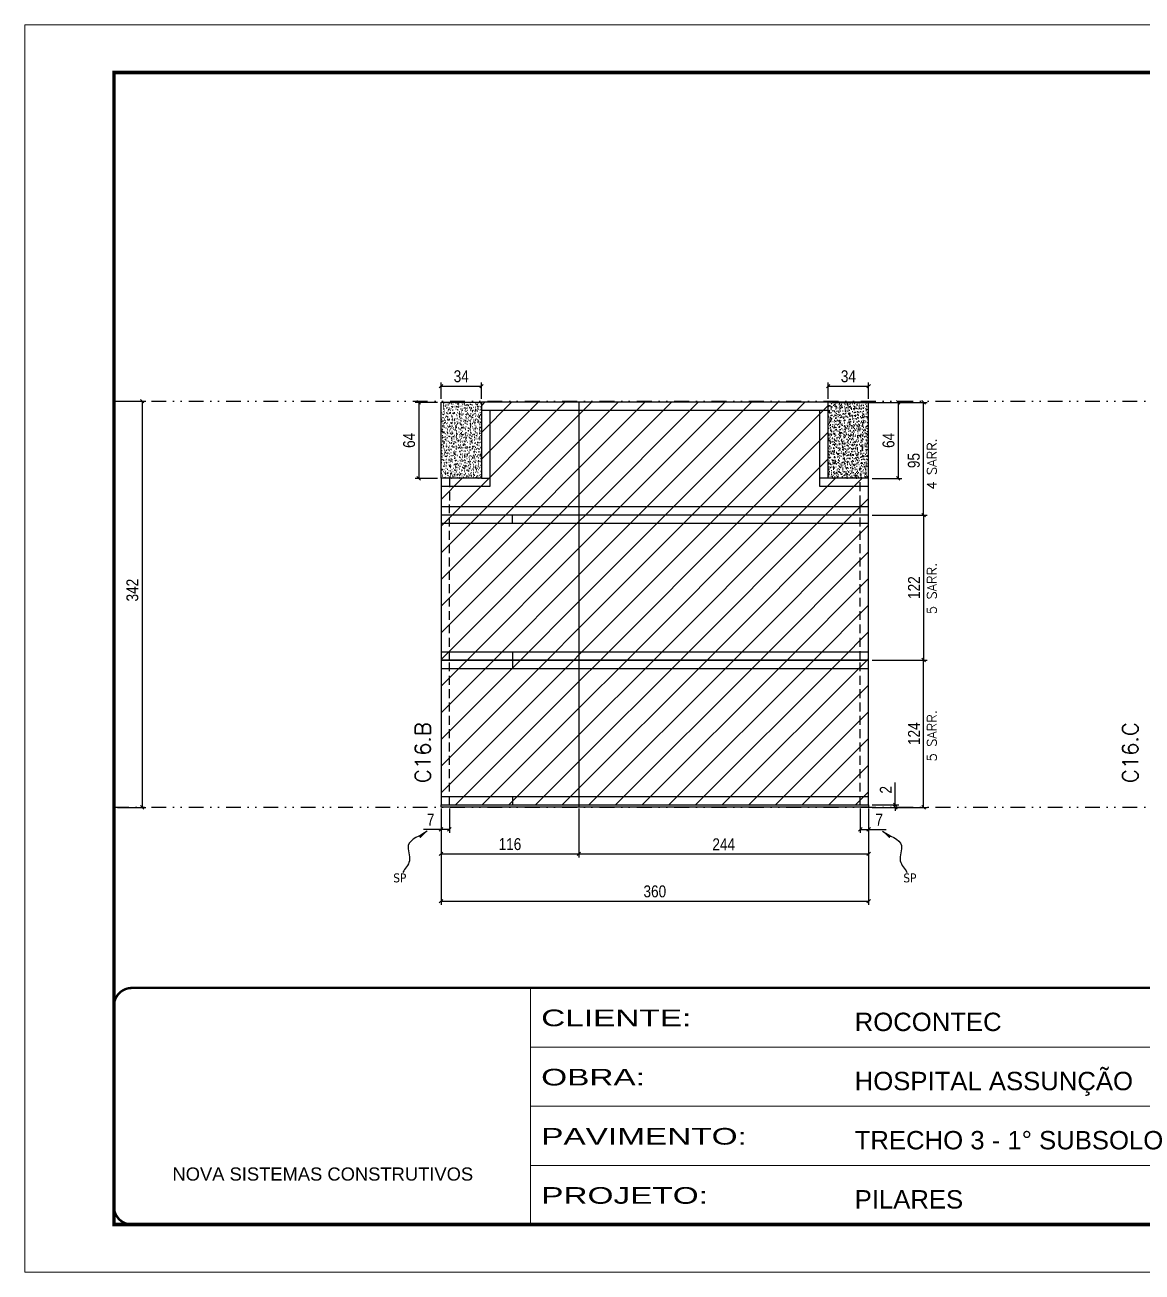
# Model space of a CAD drawing. Extents: x 2102 to 8383, y -13264 to 2718.
# Drawn here: x 5272 to 6213, y -9818 to -8768 of the extents above; entities that cross this region are included whole.
import ezdxf

# ---------------------------------------------------------------- set-up
doc = ezdxf.new("R2010")
doc.units = 0
for name, pattern in [('CONTINUO', [0]), ('DASHED', [0.75, 0.5, -0.25]), ('DIVIDE2', [0.625, 0.25, -0.125, 0, -0.125, 0, -0.125]), ('HIDDEN', [0.375, 0.25, -0.125])]:
    doc.linetypes.add(name, pattern=pattern)
for name, color, linetype in [('COTA', 241, 'Continuous'), ('cotas', 4, 'Continuous'), ('Nível', 160, 'Continuous'), ('Painéis', 200, 'Continuous'), ('SARR_2.2x7', 40, 'Continuous'), ('Sarrafo de Pressão', 42, 'HIDDEN'), ('texto', 7, 'Continuous')]:
    doc.layers.add(name, color=color, linetype=linetype)
for name, color, linetype, lineweight in [('Folhas', 255, 'Continuous', 9), ('Hachura', 251, 'Continuous', 9), ('SARRAFO DE PRESSAO', 251, 'DASHED', 9), ('Texto Seção', 7, 'Continuous', 15)]:
    doc.layers.add(name, color=color, linetype=linetype, lineweight=lineweight)
doc.styles.add('ARIAL', font='arial.ttf')
doc.styles.add('COTA TECNICA', font='techl___.ttf', dxfattribs={"height": 10})
doc.styles.add('COTA TECNICA-50', font='techl___.ttf', dxfattribs={"height": 10})
doc.styles.add('REGUA-120', font='ROMANS.shx', dxfattribs={"height": 15})
doc.styles.add('ROMANS', font='romans.shx')
doc.styles.get("Standard").update_dxf_attribs({"font": 'arial.ttf'})
doc.styles.add('Tecnologia', font='')
doc.styles.get('Tecnologia').set_extended_font_data('Forgotten Futurist')
doc.dimstyles.new('COTA PAINEL-50', dxfattribs={"dimtxt": 10, "dimasz": 3, "dimexe": 3, "dimexo": 3, "dimgap": 3, "dimtad": 1, "dimdec": 1, "dimzin": 12, "dimdsep": 46, "dimtxsty": 'COTA TECNICA-50', "dimblk1": 'OBLIQUE', "dimblk2": 'OBLIQUE', "dimsah": 1, "dimcen": 0.9, "dimclrd": 4, "dimclre": 4, "dimclrt": 240, "dimadec": 1, "dimazin": 3, "dimtfac": 1, "dimtdec": 1, "dimtmove": 0, "dimatfit": 3, "dimfxl": 1, "dimtolj": 1, "dimtzin": 12, "dimarcsym": 0})
doc.dimstyles.new('PAINEL', dxfattribs={"dimtxt": 10, "dimasz": 3, "dimexe": 3, "dimexo": 3, "dimgap": 3, "dimtad": 1, "dimdec": 1, "dimzin": 12, "dimdsep": 46, "dimtxsty": 'COTA TECNICA', "dimblk1": 'OBLIQUE', "dimblk2": 'OBLIQUE', "dimsah": 1, "dimcen": 0.9, "dimclrd": 4, "dimclre": 4, "dimclrt": 240, "dimadec": 1, "dimazin": 3, "dimtfac": 1, "dimtdec": 1, "dimtmove": 0, "dimatfit": 3, "dimfxl": 1, "dimtolj": 1, "dimtzin": 12, "dimarcsym": 0})
doc.dimstyles.get("Standard").update_dxf_attribs({"dimtxt": 0.18, "dimasz": 0.18, "dimexe": 0.18, "dimexo": 0.0625, "dimgap": 0.09, "dimtad": 0, "dimtih": 1, "dimtoh": 1, "dimdec": 4, "dimzin": 0, "dimdsep": 46, "dimtxsty": 'Standard', "dimcen": 0.09, "dimadec": 0, "dimazin": 0, "dimtfac": 1, "dimtdec": 4, "dimtofl": 0, "dimtmove": 0, "dimatfit": 3, "dimfxl": 1, "dimtolj": 1, "dimtzin": 0, "dimarcsym": 0})
pattern_1 = [(50, (-126932.216, -42864.7786), (5.46554007, -0.47817257), [0.5715, -6.2865]), (355, (-126932.216, -42864.7786), (-1.05730264, 5.73170536), [0.4572, -5.02921753]), (100.4514447, (-126931.7604, -42864.8184), (4.40823741, 5.25353256), [0.48570026, -5.34270734]), (46.1842, (-126932.216, -42863.2546), (8.13237123, -1.26126984), [0.85725, -9.42975]), (96.6355576, (-126931.538, -42863.36), (7.122124, 7.42278374), [0.7285507, -8.01406824]), (351.184151, (-126932.216, -42863.2546), (7.122124, 7.42278374), [0.685799, -7.54379196]), (21, (-126931.454, -42863.6356), (4.54843174, -3.06795595), [0.5715, -6.2865]), (326, (-126931.454, -42863.6356), (1.85406085, 5.52563898), [0.4572, -5.0292]), (71.451445, (-126931.075, -42863.891), (6.40249258, 2.45768307), [0.48570026, -5.34269813]), (37.5, (-126932.2158, -42864.7786), (0.092658098, 2.536651166), [0, -4.96824, 0, -5.1054, 0, -5.04825]), (7.5, (-126932.2158, -42864.7786), (2.004589875, 3.005417245), [0, -2.91084, 0, -4.85394, 0, -1.92405]), (327.5, (-126933.915, -42864.7786), (4.067717855, -0.17186232), [0, -1.905, 0, -5.9436, 0, -7.8867]), (317.5, (-126934.677, -42864.7786), (4.44387544, 0.76279473), [0, -2.4765, 0, -3.94716, 0, -5.6007])]
pattern_2 = [(45, (-128503.716, -32522.603), (-11.2253202, 11.2253202), [])]

# ---------------------------------------------------------------- blocks, each defined once
blk = doc.blocks.new('9999999999')
at = {"color": 30, "linetype": 'CONTINUO'}
for p, q in [((98564.6, 34230.2), (98564.6, 34429.4)), ((98564.6, 34379.6), (99584, 34379.6)), ((98564.6, 34329.8), (99488, 34329.8)), ((98564.6, 34280), (99488, 34280))]:
    blk.add_line(p, q, dxfattribs=at)
at = {"color": 30, "linetype": 'CONTINUO', "const_width": 2}
blk.add_lwpolyline([(99584, 34230.2), (99584, 34414.4, 0.414214), (99569, 34429.4), (98229, 34429.4, 0.414214), (98214, 34414.4), (98214, 34245.2, 0.414214), (98229, 34230.2), (99584, 34230.2)], format="xyb", dxfattribs=at)
at = {"layer": 'Folhas'}
blk.add_lwpolyline([(98139, 34190.2), (99624, 34190.2), (99624, 35240.2), (98139, 35240.2)], close=True, dxfattribs=at)
at = {"layer": 'Folhas', "color": 30, "const_width": 3}
blk.add_lwpolyline([(98214, 34230.2), (99584, 34230.2), (99584, 35200.2), (98214, 35200.2)], close=True, dxfattribs=at)
at = {"color": 7, "linetype": 'Continuous', "ltscale": 5, "style": 'ARIAL'}
for s, height, p in [('ROCONTEC', 15.48, (98837.7, 34393.1)), ('HOSPITAL ASSUNÇÃO', 15.483, (98837.7, 34343.3)), ('TRECHO 3 - 1° SUBSOLO', 15.483, (98837.7, 34293.5)), ('NOVA SISTEMAS CONSTRUTIVOS', 11.059, (98263.2, 34267.2)), ('PILARES', 15.48, (98837.7, 34243.7))]:
    blk.add_text(s, height=height, dxfattribs=at).set_placement(p)
at = {"layer": 'Folhas', "color": 7, "style": 'Tecnologia', "width": 1.5}
for s, p in [('CLIENTE:', (98573.7, 34397.2)), ('OBRA:', (98573.7, 34347.3)), ('PAVIMENTO:', (98573.7, 34297.5)), ('PROJETO:', (98573.7, 34247.7))]:
    blk.add_text(s, height=14, dxfattribs=at).set_placement(p)
blk = doc.blocks.new('_Oblique')
at = {"color": 0, "linetype": 'ByBlock', "lineweight": -2}
blk.add_line((-0.5, -0.5), (0.5, 0.5), dxfattribs=at)
blk = doc.blocks.new('*D1094')
at = {"layer": 'cotas', "color": 4, "linetype": 'ByBlock', "lineweight": -2, "transparency": 16777216}
for p, q in [((5350.3, -9084.9), (5374, -9084.9)), ((5371, -9084.9), (5371, -9426.9)), ((5350.3, -9426.9), (5374, -9426.9))]:
    blk.add_line(p, q, dxfattribs=at)
at = {"layer": 'Defpoints', "color": 0, "linetype": 'ByBlock', "transparency": 16777216}
for p in [(5347.3, -9084.9), (5347.3, -9426.9), (5371, -9426.9)]:
    blk.add_point(p, dxfattribs=at)
at = {"layer": 'cotas', "color": 4, "linetype": 'ByBlock', "lineweight": -2, "transparency": 16777216, "xscale": 3, "yscale": 3, "zscale": 3}
for p, rotation in [((5371, -9084.9), 90), ((5371, -9426.9), 270)]:
    blk.add_blockref('_Oblique', p, dxfattribs=dict(at, rotation=rotation))
at = {"layer": 'cotas', "color": 240, "linetype": 'ByBlock', "transparency": 16777216, "insert": (5362.8, -9244), "char_height": 10, "attachment_point": 5, "rotation": 90, "style": 'COTA TECNICA'}
blk.add_mtext('\\A1;342', dxfattribs=at)
blk = doc.blocks.new('*D352')
at = {"layer": 'COTA', "color": 4, "lineweight": -2, "transparency": 16777216}
for p, q in [((5622.7, -9427.9), (5622.7, -9508.9)), ((5982.7, -9427.9), (5982.7, -9508.9)), ((5622.7, -9505.9), (5982.7, -9505.9))]:
    blk.add_line(p, q, dxfattribs=at)
at = {"layer": 'Defpoints', "color": 0, "transparency": 16777216}
for p in [(5622.7, -9424.9), (5982.7, -9424.9), (5982.7, -9505.9)]:
    blk.add_point(p, dxfattribs=at)
at = {"layer": 'COTA', "color": 4, "lineweight": -2, "transparency": 16777216, "xscale": 3, "yscale": 3, "zscale": 3, "rotation": 180}
blk.add_blockref('_Oblique', (5622.7, -9505.9), dxfattribs=at)
at = {"layer": 'COTA', "color": 4, "lineweight": -2, "transparency": 16777216, "xscale": 3, "yscale": 3, "zscale": 3}
blk.add_blockref('_Oblique', (5982.7, -9505.9), dxfattribs=at)
at = {"layer": 'COTA', "color": 240, "transparency": 16777216, "insert": (5802.7, -9497.7), "char_height": 10, "attachment_point": 5, "style": 'COTA TECNICA'}
blk.add_mtext('\\A1;360', dxfattribs=at)
blk = doc.blocks.new('*D353')
at = {"layer": 'COTA', "color": 4, "lineweight": -2, "transparency": 16777216}
for p, q in [((5985.7, -9085.9), (6032, -9085.9)), ((6029, -9180.9), (6029, -9085.9)), ((5985.7, -9180.9), (6032, -9180.9))]:
    blk.add_line(p, q, dxfattribs=at)
at = {"layer": 'Defpoints', "color": 0, "transparency": 16777216}
for p in [(5982.7, -9085.9), (6029, -9085.9), (5982.7, -9180.9)]:
    blk.add_point(p, dxfattribs=at)
at = {"layer": 'COTA', "color": 4, "lineweight": -2, "transparency": 16777216, "xscale": 3, "yscale": 3, "zscale": 3}
for p, rotation in [((6029, -9085.9), 90), ((6029, -9180.9), 270)]:
    blk.add_blockref('_Oblique', p, dxfattribs=dict(at, rotation=rotation))
at = {"layer": 'COTA', "color": 240, "transparency": 16777216, "insert": (6020.8, -9134.9), "char_height": 10, "attachment_point": 5, "rotation": 90, "style": 'COTA TECNICA'}
blk.add_mtext('\\A1;95', dxfattribs=at)
blk = doc.blocks.new('*D354')
at = {"layer": 'COTA', "color": 4, "lineweight": -2, "transparency": 16777216}
for p, q in [((5629.7, -9427.9), (5629.7, -9448.4)), ((5622.7, -9429.9), (5622.7, -9448.4)), ((5622.7, -9445.4), (5608, -9445.4)), ((5629.7, -9445.4), (5622.7, -9445.4))]:
    blk.add_line(p, q, dxfattribs=at)
at = {"layer": 'Defpoints', "color": 0, "transparency": 16777216}
for p in [(5622.7, -9426.9), (5629.7, -9424.9), (5622.7, -9445.4)]:
    blk.add_point(p, dxfattribs=at)
at = {"layer": 'COTA', "color": 4, "lineweight": -2, "transparency": 16777216, "xscale": 3, "yscale": 3, "zscale": 3, "rotation": 180}
blk.add_blockref('_Oblique', (5622.7, -9445.4), dxfattribs=at)
at = {"layer": 'COTA', "color": 4, "lineweight": -2, "transparency": 16777216, "xscale": 3, "yscale": 3, "zscale": 3}
blk.add_blockref('_Oblique', (5629.7, -9445.4), dxfattribs=at)
at = {"layer": 'COTA', "color": 240, "transparency": 16777216, "insert": (5613.9, -9437.3), "char_height": 10, "attachment_point": 5, "style": 'COTA TECNICA-50'}
blk.add_mtext('\\A1;7', dxfattribs=at)
blk = doc.blocks.new('*D355')
at = {"layer": 'COTA', "color": 4, "lineweight": -2, "transparency": 16777216}
for p, q in [((5975.7, -9427.9), (5975.7, -9448.4)), ((5982.7, -9429.9), (5982.7, -9448.4)), ((5975.7, -9445.4), (5982.7, -9445.4)), ((5982.7, -9445.4), (5997.5, -9445.4))]:
    blk.add_line(p, q, dxfattribs=at)
at = {"layer": 'Defpoints', "color": 0, "transparency": 16777216}
for p in [(5975.7, -9424.9), (5982.7, -9426.9), (5982.7, -9445.4)]:
    blk.add_point(p, dxfattribs=at)
at = {"layer": 'COTA', "color": 4, "lineweight": -2, "transparency": 16777216, "xscale": 3, "yscale": 3, "zscale": 3, "rotation": 180}
blk.add_blockref('_Oblique', (5975.7, -9445.4), dxfattribs=at)
at = {"layer": 'COTA', "color": 4, "lineweight": -2, "transparency": 16777216, "xscale": 3, "yscale": 3, "zscale": 3}
blk.add_blockref('_Oblique', (5982.7, -9445.4), dxfattribs=at)
at = {"layer": 'COTA', "color": 240, "transparency": 16777216, "insert": (5991.6, -9437.3), "char_height": 10, "attachment_point": 5, "style": 'COTA TECNICA-50'}
blk.add_mtext('\\A1;7', dxfattribs=at)
blk = doc.blocks.new('*D356')
at = {"layer": 'COTA', "color": 4, "lineweight": -2, "transparency": 16777216}
for p, q in [((5985.7, -9302.9), (6032, -9302.9)), ((6029, -9426.9), (6029, -9302.9)), ((5985.7, -9426.9), (6032, -9426.9))]:
    blk.add_line(p, q, dxfattribs=at)
at = {"layer": 'Defpoints', "color": 0, "transparency": 16777216}
for p in [(5982.7, -9302.9), (6029, -9302.9), (5982.7, -9426.9)]:
    blk.add_point(p, dxfattribs=at)
at = {"layer": 'COTA', "color": 4, "lineweight": -2, "transparency": 16777216, "xscale": 3, "yscale": 3, "zscale": 3}
for p, rotation in [((6029, -9302.9), 90), ((6029, -9426.9), 270)]:
    blk.add_blockref('_Oblique', p, dxfattribs=dict(at, rotation=rotation))
at = {"layer": 'COTA', "color": 240, "transparency": 16777216, "insert": (6020.9, -9364.9), "char_height": 10, "attachment_point": 5, "rotation": 90, "style": 'COTA TECNICA-50'}
blk.add_mtext('\\A1;124', dxfattribs=at)
blk = doc.blocks.new('*D357')
at = {"layer": 'COTA', "color": 4, "lineweight": -2, "transparency": 16777216}
for p, q in [((6005.2, -9424.9), (6005.2, -9406.1)), ((5985.7, -9424.9), (6008.2, -9424.9)), ((5985.7, -9426.9), (6008.2, -9426.9)), ((6005.2, -9426.9), (6005.2, -9424.9)), ((6005.2, -9426.9), (6005.2, -9429.9))]:
    blk.add_line(p, q, dxfattribs=at)
at = {"layer": 'Defpoints', "color": 0, "transparency": 16777216}
for p in [(5982.7, -9424.9), (5982.7, -9426.9), (6005.2, -9426.9)]:
    blk.add_point(p, dxfattribs=at)
at = {"layer": 'COTA', "color": 4, "lineweight": -2, "transparency": 16777216, "xscale": 3, "yscale": 3, "zscale": 3}
for p, rotation in [((6005.2, -9424.9), 270), ((6005.2, -9426.9), 90)]:
    blk.add_blockref('_Oblique', p, dxfattribs=dict(at, rotation=rotation))
at = {"layer": 'COTA', "color": 240, "transparency": 16777216, "insert": (5997.2, -9412.1), "char_height": 10, "attachment_point": 5, "rotation": 90, "style": 'COTA TECNICA-50'}
blk.add_mtext('\\A1;2', dxfattribs=at)
blk = doc.blocks.new('*D358')
at = {"layer": 'COTA', "color": 4, "linetype": 'ByBlock', "lineweight": -2, "transparency": 16777216}
for p, q in [((5985.7, -9180.9), (6032, -9180.9)), ((6029, -9180.9), (6029, -9302.9)), ((5985.7, -9302.9), (6032, -9302.9))]:
    blk.add_line(p, q, dxfattribs=at)
at = {"layer": 'Defpoints', "color": 0, "linetype": 'ByBlock', "transparency": 16777216}
for p in [(5982.7, -9180.9), (5982.7, -9302.9), (6029, -9302.9)]:
    blk.add_point(p, dxfattribs=at)
at = {"layer": 'COTA', "color": 4, "linetype": 'ByBlock', "lineweight": -2, "transparency": 16777216, "xscale": 3, "yscale": 3, "zscale": 3}
for p, rotation in [((6029, -9180.9), 90), ((6029, -9302.9), 270)]:
    blk.add_blockref('_Oblique', p, dxfattribs=dict(at, rotation=rotation))
at = {"layer": 'COTA', "color": 240, "linetype": 'ByBlock', "transparency": 16777216, "insert": (6020.9, -9241.9), "char_height": 10, "attachment_point": 5, "rotation": 90, "style": 'COTA TECNICA'}
blk.add_mtext('\\A1;122', dxfattribs=at)
blk = doc.blocks.new('*D359')
at = {"layer": 'COTA', "color": 4, "linetype": 'ByBlock', "lineweight": -2, "transparency": 16777216}
for p, q in [((5738.7, -9427.9), (5738.7, -9469)), ((5622.7, -9429.9), (5622.7, -9469)), ((5622.7, -9466), (5738.7, -9466))]:
    blk.add_line(p, q, dxfattribs=at)
at = {"layer": 'Defpoints', "color": 0, "linetype": 'ByBlock', "transparency": 16777216}
for p in [(5622.7, -9426.9), (5738.7, -9424.9), (5738.7, -9466)]:
    blk.add_point(p, dxfattribs=at)
at = {"layer": 'COTA', "color": 4, "linetype": 'ByBlock', "lineweight": -2, "transparency": 16777216, "xscale": 3, "yscale": 3, "zscale": 3, "rotation": 180}
blk.add_blockref('_Oblique', (5622.7, -9466), dxfattribs=at)
at = {"layer": 'COTA', "color": 4, "linetype": 'ByBlock', "lineweight": -2, "transparency": 16777216, "xscale": 3, "yscale": 3, "zscale": 3}
blk.add_blockref('_Oblique', (5738.7, -9466), dxfattribs=at)
at = {"layer": 'COTA', "color": 240, "linetype": 'ByBlock', "transparency": 16777216, "insert": (5680.7, -9457.9), "char_height": 10, "attachment_point": 5, "style": 'COTA TECNICA'}
blk.add_mtext('\\A1;116', dxfattribs=at)
blk = doc.blocks.new('*D360')
at = {"layer": 'COTA', "color": 4, "linetype": 'ByBlock', "lineweight": -2, "transparency": 16777216}
for p, q in [((5738.7, -9427.9), (5738.7, -9469)), ((5982.7, -9429.9), (5982.7, -9469)), ((5738.7, -9466), (5982.7, -9466))]:
    blk.add_line(p, q, dxfattribs=at)
at = {"layer": 'Defpoints', "color": 0, "linetype": 'ByBlock', "transparency": 16777216}
for p in [(5738.7, -9424.9), (5982.7, -9426.9), (5982.7, -9466)]:
    blk.add_point(p, dxfattribs=at)
at = {"layer": 'COTA', "color": 4, "linetype": 'ByBlock', "lineweight": -2, "transparency": 16777216, "xscale": 3, "yscale": 3, "zscale": 3, "rotation": 180}
blk.add_blockref('_Oblique', (5738.7, -9466), dxfattribs=at)
at = {"layer": 'COTA', "color": 4, "linetype": 'ByBlock', "lineweight": -2, "transparency": 16777216, "xscale": 3, "yscale": 3, "zscale": 3}
blk.add_blockref('_Oblique', (5982.7, -9466), dxfattribs=at)
at = {"layer": 'COTA', "color": 240, "linetype": 'ByBlock', "transparency": 16777216, "insert": (5860.7, -9458), "char_height": 10, "attachment_point": 5, "style": 'COTA TECNICA'}
blk.add_mtext('\\A1;244', dxfattribs=at)
blk = doc.blocks.new('*D1083')
at = {"layer": 'COTA', "color": 4, "linetype": 'ByBlock', "lineweight": -2, "transparency": 16777216}
for p, q in [((5619.7, -9085.9), (5600.9, -9085.9)), ((5603.9, -9085.9), (5603.9, -9149.9)), ((5619.7, -9149.9), (5600.9, -9149.9))]:
    blk.add_line(p, q, dxfattribs=at)
at = {"layer": 'Defpoints', "color": 0, "linetype": 'ByBlock', "transparency": 16777216}
for p in [(5622.7, -9085.9), (5603.9, -9149.9), (5622.7, -9149.9)]:
    blk.add_point(p, dxfattribs=at)
at = {"layer": 'COTA', "color": 4, "linetype": 'ByBlock', "lineweight": -2, "transparency": 16777216, "xscale": 3, "yscale": 3, "zscale": 3}
for p, rotation in [((5603.9, -9085.9), 90), ((5603.9, -9149.9), 270)]:
    blk.add_blockref('_Oblique', p, dxfattribs=dict(at, rotation=rotation))
at = {"layer": 'COTA', "color": 240, "linetype": 'ByBlock', "transparency": 16777216, "insert": (5595.8, -9117.9), "char_height": 10, "attachment_point": 5, "rotation": 90, "style": 'COTA TECNICA'}
blk.add_mtext('\\A1;64', dxfattribs=at)
blk = doc.blocks.new('*D1084')
at = {"layer": 'COTA', "color": 4, "linetype": 'ByBlock', "lineweight": -2, "transparency": 16777216}
for p, q in [((5622.7, -9082.9), (5622.7, -9069.3)), ((5656.7, -9082.9), (5656.7, -9069.3)), ((5622.7, -9072.3), (5656.7, -9072.3))]:
    blk.add_line(p, q, dxfattribs=at)
at = {"layer": 'Defpoints', "color": 0, "linetype": 'ByBlock', "transparency": 16777216}
for p in [(5656.7, -9072.3), (5622.7, -9085.9), (5656.7, -9085.9)]:
    blk.add_point(p, dxfattribs=at)
at = {"layer": 'COTA', "color": 4, "linetype": 'ByBlock', "lineweight": -2, "transparency": 16777216, "xscale": 3, "yscale": 3, "zscale": 3, "rotation": 180}
blk.add_blockref('_Oblique', (5622.7, -9072.3), dxfattribs=at)
at = {"layer": 'COTA', "color": 4, "linetype": 'ByBlock', "lineweight": -2, "transparency": 16777216, "xscale": 3, "yscale": 3, "zscale": 3}
blk.add_blockref('_Oblique', (5656.7, -9072.3), dxfattribs=at)
at = {"layer": 'COTA', "color": 240, "linetype": 'ByBlock', "transparency": 16777216, "insert": (5639.7, -9064), "char_height": 10, "attachment_point": 5, "style": 'COTA TECNICA'}
blk.add_mtext('\\A1;34', dxfattribs=at)
blk = doc.blocks.new('*D1085')
at = {"layer": 'COTA', "color": 4, "linetype": 'ByBlock', "lineweight": -2, "transparency": 16777216}
for p, q in [((5948.7, -9082.9), (5948.7, -9069.3)), ((5982.7, -9082.9), (5982.7, -9069.3)), ((5948.7, -9072.3), (5982.7, -9072.3))]:
    blk.add_line(p, q, dxfattribs=at)
at = {"layer": 'Defpoints', "color": 0, "linetype": 'ByBlock', "transparency": 16777216}
for p in [(5982.7, -9072.3), (5948.7, -9085.9), (5982.7, -9085.9)]:
    blk.add_point(p, dxfattribs=at)
at = {"layer": 'COTA', "color": 4, "linetype": 'ByBlock', "lineweight": -2, "transparency": 16777216, "xscale": 3, "yscale": 3, "zscale": 3, "rotation": 180}
blk.add_blockref('_Oblique', (5948.7, -9072.3), dxfattribs=at)
at = {"layer": 'COTA', "color": 4, "linetype": 'ByBlock', "lineweight": -2, "transparency": 16777216, "xscale": 3, "yscale": 3, "zscale": 3}
blk.add_blockref('_Oblique', (5982.7, -9072.3), dxfattribs=at)
at = {"layer": 'COTA', "color": 240, "linetype": 'ByBlock', "transparency": 16777216, "insert": (5965.7, -9064), "char_height": 10, "attachment_point": 5, "style": 'COTA TECNICA'}
blk.add_mtext('\\A1;34', dxfattribs=at)
blk = doc.blocks.new('*D1354')
at = {"layer": 'COTA', "color": 4, "linetype": 'ByBlock', "lineweight": -2, "transparency": 16777216}
for p, q in [((5951.7, -9085.9), (6010.6, -9085.9)), ((6007.6, -9085.9), (6007.6, -9149.9)), ((5985.7, -9149.9), (6010.6, -9149.9))]:
    blk.add_line(p, q, dxfattribs=at)
at = {"layer": 'Defpoints', "color": 0, "linetype": 'ByBlock', "transparency": 16777216}
for p in [(5948.7, -9085.9), (5982.7, -9149.9), (6007.6, -9149.9)]:
    blk.add_point(p, dxfattribs=at)
at = {"layer": 'COTA', "color": 4, "linetype": 'ByBlock', "lineweight": -2, "transparency": 16777216, "xscale": 3, "yscale": 3, "zscale": 3}
for p, rotation in [((6007.6, -9085.9), 90), ((6007.6, -9149.9), 270)]:
    blk.add_blockref('_Oblique', p, dxfattribs=dict(at, rotation=rotation))
at = {"layer": 'COTA', "color": 240, "linetype": 'ByBlock', "transparency": 16777216, "insert": (5999.5, -9117.9), "char_height": 10, "attachment_point": 5, "rotation": 90, "style": 'COTA TECNICA'}
blk.add_mtext('\\A1;64', dxfattribs=at)

msp = doc.modelspace()

# ---------------------------------------------------------------- hatches: boundary and pattern name
at = {"layer": 'COTA', "linetype": 'ByBlock'}
h = msp.add_hatch(dxfattribs=at)
h.set_pattern_fill('AR-CONC', color=256, scale=0.03)
h.set_pattern_definition(pattern_1)
h.paths.add_polyline_path([(5622.72, -9149.87), (5656.72, -9149.87), (5656.72, -9085.87), (5622.72, -9085.87)])
h = msp.add_hatch(dxfattribs=at)
h.set_pattern_fill('AR-CONC', color=256, scale=0.03)
h.set_pattern_definition(pattern_1)
h.paths.add_polyline_path([(5948.72, -9149.87), (5982.72, -9149.87), (5982.72, -9085.87), (5948.72, -9085.87)])
at = {"layer": 'Hachura', "linetype": 'ByBlock'}
h = msp.add_hatch(dxfattribs=at)
h.set_pattern_fill('ANSI31', color=256, scale=5)
h.set_pattern_definition(pattern_2)
h.paths.add_polyline_path([(5738.72, -9085.87), (5656.72, -9085.87), (5656.72, -9149.87), (5622.72, -9149.87), (5622.72, -9171.87), (5622.72, -9180.87), (5738.72, -9180.87)])
h = msp.add_hatch(dxfattribs=at)
h.set_pattern_fill('ANSI31', color=256, scale=5)
h.set_pattern_definition(pattern_2)
h.paths.add_polyline_path([(5982.72, -9180.87), (5982.72, -9171.87), (5982.72, -9149.87), (5948.72, -9149.87), (5948.72, -9085.87), (5738.72, -9085.87), (5738.72, -9180.87)])
h = msp.add_hatch(dxfattribs=at)
h.set_pattern_fill('ANSI31', color=256, scale=5)
h.set_pattern_definition(pattern_2)
h.paths.add_polyline_path([(5738.72, -9302.87), (5738.72, -9180.87), (5622.72, -9180.87), (5622.72, -9302.87)])
h = msp.add_hatch(dxfattribs=at)
h.set_pattern_fill('ANSI31', color=256, scale=5)
h.set_pattern_definition(pattern_2)
h.paths.add_polyline_path([(5738.72, -9180.87), (5738.72, -9302.87), (5982.72, -9302.87), (5982.72, -9180.87)])
h = msp.add_hatch(dxfattribs=at)
h.set_pattern_fill('ANSI31', color=256, scale=5)
h.set_pattern_definition(pattern_2)
h.paths.add_polyline_path([(5622.72, -9302.87), (5622.72, -9424.87), (5738.72, -9424.87), (5738.72, -9302.87)])
h = msp.add_hatch(dxfattribs=at)
h.set_pattern_fill('ANSI31', color=256, scale=5)
h.set_pattern_definition(pattern_2)
h.paths.add_polyline_path([(5982.72, -9424.87), (5982.72, -9302.87), (5738.72, -9302.87), (5738.72, -9424.87)])

# ---------------------------------------------------------------- linework, layer by layer
at = {"layer": 'COTA', "linetype": 'ByBlock'}
for p, q in [((5622.72, -9149.87), (5622.72, -9085.87)), ((5622.72, -9085.87), (5656.72, -9085.87)), ((5982.72, -9085.87), (5948.72, -9085.87)), ((5982.72, -9149.87), (5982.72, -9085.87))]:
    msp.add_line(p, q, dxfattribs=at)
at = {"layer": 'Nível', "color": 4, "linetype": 'DIVIDE2', "ltscale": 50}
for p, q in [((5347.28, -9084.87), (6717.28, -9084.87)), ((5347.28, -9426.87), (6717.28, -9426.87))]:
    msp.add_line(p, q, dxfattribs=at)
at = {"layer": 'Painéis'}
for p, q in [((5948.72, -9085.87), (5656.72, -9085.87)), ((5656.72, -9085.87), (5656.72, -9149.87)), ((5738.72, -9085.87), (5738.72, -9302.87)), ((5948.72, -9149.87), (5948.72, -9085.87)), ((5656.72, -9149.87), (5622.72, -9149.87)), ((5622.72, -9149.87), (5622.72, -9171.87)), ((5982.72, -9149.87), (5948.72, -9149.87)), ((5982.72, -9171.87), (5982.72, -9149.87)), ((5622.72, -9171.87), (5622.72, -9302.87)), ((5982.72, -9302.87), (5982.72, -9171.87)), ((5982.72, -9180.87), (5622.72, -9180.87)), ((5982.72, -9302.87), (5622.72, -9302.87)), ((5622.72, -9302.87), (5622.72, -9424.87)), ((5622.72, -9302.87), (5982.72, -9302.87)), ((5738.72, -9302.87), (5738.72, -9426.87)), ((5982.72, -9424.87), (5982.72, -9302.87)), ((5622.72, -9424.87), (5982.72, -9424.87)), ((5622.72, -9424.87), (5982.72, -9424.87)), ((5622.72, -9426.87), (5622.72, -9424.87)), ((5982.72, -9426.87), (5622.72, -9426.87)), ((5982.72, -9424.87), (5982.72, -9426.87))]:
    msp.add_line(p, q, dxfattribs=at)
at = {"layer": 'SARR_2.2x7'}
for p, q in [((5738.72, -9092.87), (5656.72, -9092.87)), ((5663.72, -9092.87), (5663.72, -9149.87)), ((5948.72, -9092.87), (5738.72, -9092.87)), ((5941.72, -9156.87), (5941.72, -9092.87)), ((5656.72, -9149.87), (5663.72, -9149.87)), ((5663.72, -9149.87), (5663.72, -9156.87)), ((5948.72, -9149.87), (5941.72, -9149.87)), ((5663.72, -9156.87), (5622.72, -9156.87)), ((5982.72, -9156.87), (5941.72, -9156.87)), ((5738.72, -9173.87), (5622.72, -9173.87)), ((5982.72, -9173.87), (5738.72, -9173.87)), ((5682.72, -9187.87), (5682.72, -9180.87)), ((5682.72, -9187.87), (5622.72, -9187.87)), ((5982.72, -9187.87), (5682.72, -9187.87)), ((5622.72, -9295.87), (5682.72, -9295.87)), ((5682.72, -9295.87), (5982.72, -9295.87)), ((5682.72, -9295.87), (5682.72, -9302.87)), ((5682.72, -9302.87), (5682.72, -9309.87)), ((5622.72, -9309.87), (5682.72, -9309.87)), ((5682.72, -9309.87), (5982.72, -9309.87)), ((5622.72, -9417.87), (5682.72, -9417.87)), ((5682.72, -9417.87), (5982.72, -9417.87)), ((5682.72, -9417.87), (5682.72, -9424.87))]:
    msp.add_line(p, q, dxfattribs=at)
at = {"layer": 'Sarrafo de Pressão', "ltscale": 30}
for p, q in [((5629.72, -9149.87), (5629.72, -9171.87)), ((5975.72, -9171.87), (5975.72, -9149.87)), ((5629.72, -9302.87), (5629.72, -9171.87)), ((5975.72, -9302.87), (5975.72, -9171.87)), ((5629.72, -9424.87), (5629.72, -9302.87)), ((5975.72, -9424.87), (5975.72, -9302.87))]:
    msp.add_line(p, q, dxfattribs=at)

# ---------------------------------------------------------------- block references
at = {"layer": 'SARRAFO DE PRESSAO', "color": 6, "linetype": 'ByBlock'}
msp.add_blockref('9999999999', (-92866.69, -44008.35), dxfattribs=at)

# ---------------------------------------------------------------- texts
at = {"layer": 'texto', "color": 0, "char_height": 7.5, "attachment_point": 5}
for insert in [(5587.95, -9486.36), (6017.5, -9486.36)]:
    msp.add_mtext('{\\fTahoma|b0|i0|c0|p34;\\C4;SP}', dxfattribs=dict(at, insert=insert))
at = {"layer": 'Texto Seção', "linetype": 'Continuous', "style": 'ROMANS'}
for s, p in [('4 SARR.', (6040.02, -9159.38)), ('5 SARR.', (6040.02, -9264.27)), ('5 SARR.', (6040.02, -9388.27))]:
    msp.add_text(s, height=8, rotation=90, dxfattribs=at).set_placement(p)
at = {"layer": 'Texto Seção', "char_height": 13, "width": 285.3299, "attachment_point": 7, "rotation": 90, "style": 'REGUA-120'}
for s, insert in [('C16.B', (5613.78, -9406.4)), ('C16.C', (6209.57, -9406.4))]:
    msp.add_mtext(s, dxfattribs=dict(at, insert=insert))

# ---------------------------------------------------------------- dimensions: what is measured, and where the dimension line sits
at = {"layer": 'COTA', "linetype": 'ByBlock'}
for base, p1, p2, picture, middle in [((5656.72, -9072.27), (5622.72, -9085.87), (5656.72, -9085.87), '*D1084', (5639.72, -9064.05)), ((5982.72, -9072.27), (5948.72, -9085.87), (5982.72, -9085.87), '*D1085', (5965.72, -9064.05)), ((5738.72, -9466.03), (5622.72, -9426.87), (5738.72, -9424.87), '*D359', (5680.72, -9457.92))]:
    dim = msp.add_linear_dim(base=base, p1=p1, p2=p2, dimstyle='PAINEL', dxfattribs=at)
    dim.commit()
    dim.dimension.update_dxf_attribs({"geometry": picture, "text_midpoint": middle})
for base, p1, p2, picture, middle in [((5603.89, -9149.87), (5622.72, -9085.87), (5622.72, -9149.87), '*D1083', (5595.79, -9117.87)), ((6007.57, -9149.87), (5948.72, -9085.87), (5982.72, -9149.87), '*D1354', (5999.47, -9117.87)), ((6028.96, -9302.87), (5982.72, -9180.87), (5982.72, -9302.87), '*D358', (6020.9, -9241.87))]:
    dim = msp.add_linear_dim(base=base, p1=p1, p2=p2, angle=90, dimstyle='PAINEL', dxfattribs=at)
    dim.commit()
    dim.dimension.update_dxf_attribs({"geometry": picture, "text_midpoint": middle})
at = {"layer": 'COTA'}
dim = msp.add_linear_dim(base=(6028.96, -9085.87), p1=(5982.72, -9180.87), p2=(5982.72, -9085.87), angle=90, dimstyle='PAINEL', override={"dimarcsym": 2}, dxfattribs=at)
dim.commit()
dim.dimension.update_dxf_attribs({"geometry": '*D353', "text_midpoint": (6028.96, -9134.87), "dimtype": 160})
for base, p1, p2, angle, picture, middle in [((6028.96, -9302.87), (5982.72, -9426.87), (5982.72, -9302.87), 90, '*D356', (6020.89, -9364.87)), ((5622.72, -9445.38), (5629.72, -9424.87), (5622.72, -9426.87), 180, '*D354', (5613.86, -9437.3))]:
    dim = msp.add_linear_dim(base=base, p1=p1, p2=p2, angle=angle, dimstyle='COTA PAINEL-50', dxfattribs=at)
    dim.commit()
    dim.dimension.update_dxf_attribs({"geometry": picture, "text_midpoint": middle})
dim = msp.add_linear_dim(base=(6005.25, -9426.87), p1=(5982.72, -9424.87), p2=(5982.72, -9426.87), angle=90, dimstyle='COTA PAINEL-50', dxfattribs=at)
dim.commit()
dim.dimension.update_dxf_attribs({"geometry": '*D357', "text_midpoint": (6005.25, -9412.12), "dimtype": 160})
dim = msp.add_linear_dim(base=(5982.72, -9505.88), p1=(5622.72, -9424.87), p2=(5982.72, -9424.87), dimstyle='PAINEL', override={"dimarcsym": 2}, dxfattribs=at)
dim.commit()
dim.dimension.update_dxf_attribs({"geometry": '*D352', "text_midpoint": (5802.72, -9497.66)})
at = {"layer": 'COTA', "linetype": 'ByBlock'}
dim = msp.add_linear_dim(base=(5982.72, -9466.03), p1=(5738.72, -9424.87), p2=(5982.72, -9426.87), dimstyle='PAINEL', override={"dimtmove": 1}, dxfattribs=at)
dim.commit()
dim.dimension.update_dxf_attribs({"geometry": '*D360', "text_midpoint": (5860.72, -9457.95)})
at = {"layer": 'COTA'}
dim = msp.add_linear_dim(base=(5982.72, -9445.38), p1=(5975.72, -9424.87), p2=(5982.72, -9426.87), dimstyle='COTA PAINEL-50', dxfattribs=at)
dim.commit()
dim.dimension.update_dxf_attribs({"geometry": '*D355', "text_midpoint": (5991.59, -9437.3)})
at = {"layer": 'cotas', "linetype": 'ByBlock'}
dim = msp.add_linear_dim(base=(5371, -9426.87), p1=(5347.28, -9084.87), p2=(5347.28, -9426.87), angle=90, dimstyle='PAINEL', dxfattribs=at)
dim.commit()
dim.dimension.update_dxf_attribs({"geometry": '*D1094', "text_midpoint": (5371, -9243.96), "dimtype": 160})

# ---------------------------------------------------------------- leaders
at = {"layer": 'COTA', "path_type": 1}
for points in [[(5610.89, -9447.05), (5595.11, -9458.88), (5596.03, -9471.89), (5590.48, -9481.67)], [(5994.55, -9447.05), (6010.34, -9458.88), (6009.41, -9471.89), (6014.97, -9481.67)]]:
    msp.add_leader(points, dimstyle='Standard', override={"dimasz": 8}, dxfattribs=at)

doc.saveas('drawing.dxf')
